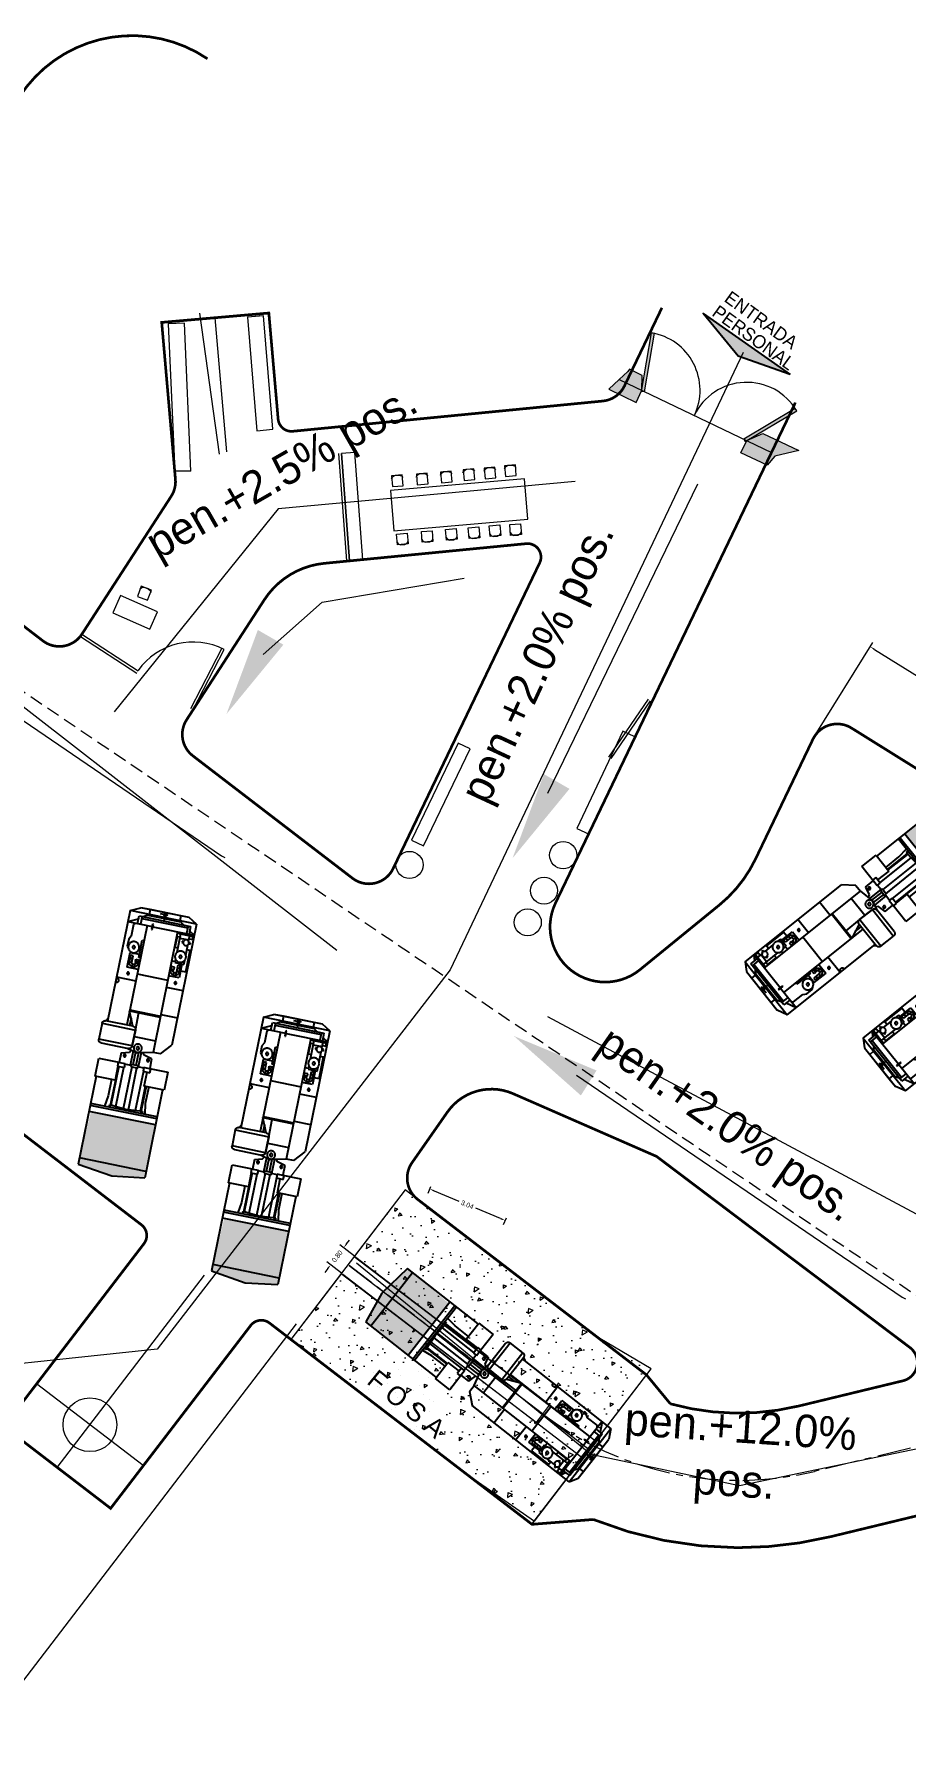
# Model space of a CAD drawing. Extents: x 10599 to 11843, y 9771 to 9967.
# Drawn here: x 10650.6 to 10683, y 9788 to 9851.8 of the extents above; entities that cross this region are included whole.
import ezdxf

# ---------------------------------------------------------------- set-up
doc = ezdxf.new("R2010")
doc.units = 0
doc.header["$MEASUREMENT"] = 0
for name, pattern in [('ACAD_ISO03W100', [30, 12, -18]), ('CENTER', [2, 1.25, -0.25, 0.25, -0.25]), ('DASHED', [0.75, 0.5, -0.25])]:
    doc.linetypes.add(name, pattern=pattern)
for name, color, linetype in [('coortxt', 7, 'Continuous'), ('PROY', 3, 'Continuous'), ('SCOOP3_5', 7, 'Continuous'), ('taller', 3, 'Continuous')]:
    doc.layers.add(name, color=color, linetype=linetype)
doc.dimstyles.get("Standard").update_dxf_attribs({"dimtxt": 0.18, "dimasz": 0.18, "dimexe": 0.18, "dimexo": 0.0625, "dimgap": 0.09, "dimtad": 0, "dimtih": 1, "dimtoh": 1, "dimdec": 4, "dimzin": 0, "dimdsep": 46, "dimtxsty": 'Standard', "dimcen": 0.09, "dimclrd": 254, "dimclre": 254, "dimadec": 0, "dimazin": 0, "dimtfac": 1, "dimtdec": 4, "dimtofl": 0, "dimtmove": 0, "dimatfit": 3, "dimfxl": 0, "dimtolj": 1, "dimtzin": 0, "dimarcsym": 0})

# ---------------------------------------------------------------- blocks, each defined once
blk = doc.blocks.new('T_301_DPLANTA')
at = {"linetype": 'ACAD_ISO03W100'}
for points in [[(-4.524, 2.154), (-4.616, 2.1)], [(-4.424, 2.254), (-4.424, 1.198), (-3.92, 1.198), (-3.92, 2.254)], [(-3.221, 1.505), (-2.779, 1.505), (-2.779, 2.134), (-3.344, 2.134), (-3.344, 1.505), (-3.337, 1.505)], [(-8.016, 2.1), (-8.171, 1.796)], [(-8.171, 0.262), (-8.171, 0.525), (-8.171, 1.492), (-8.171, 1.796)], [(-8.171, 0.262), (-8.171, 1.796)], [(-8.016, 2.1), (-4.524, 2.1)], [(-8.016, 0), (-8.016, 2.1)], [(-7.911, 0.381), (-8.016, 0.525), (-8.016, 1.492), (-7.911, 1.659)], [(-7.669, 1.791), (-7.911, 1.791), (-7.911, 0.162), (-7.669, 0.162)], [(-7.911, 1.699), (-7.669, 1.699)], [(-7.85, 1.699), (-7.85, 0.239)], [(-7.827, 1.791), (-7.823, 1.796)], [(-7.669, 2.1), (-7.823, 1.796)], [(-7.669, 2.1), (-7.669, 1.334)], [(-7.669, 1.856), (-7.615, 1.909), (-7.242, 1.909), (-7.138, 1.965), (-6.924, 1.965), (-6.867, 1.922)], [(-6.774, 1.837), (-6.763, 1.837), (-6.748, 1.794)], [(-6.28, 1.492), (-6.28, 1.837), (-6.748, 1.837), (-6.748, 1.545)], [(-6.665, 1.722), (-6.665, 1.798)], [(-6.458, 1.798), (-6.665, 1.798)], [(-6.458, 1.722), (-6.665, 1.722)], [(-6.571, 1.722), (-6.571, 1.798)], [(-6.458, 1.607), (-6.504, 1.607)], [(-6.458, 1.607), (-6.458, 1.531), (-6.504, 1.531)], [(-6.458, 1.798), (-6.458, 1.722)], [(-6.416, 1.704), (-6.331, 1.704)], [(-6.413, 1.628), (-6.33, 1.628)], [(-5.921, 2.1), (-5.921, 1.492)], [(-2.779, 2.1), (0, 2.1)], [(-2.779, 1.613), (-2.257, 1.613), (-1.922, 1.663)], [(-1.922, 0), (-1.922, 2.1)], [(-1.857, 0), (-1.857, 2.1)], [(-1.668, 0), (-1.668, 2.1)], [(-0.196, 0), (-0.196, 2.1)], [(0, 2.1), (0.151, 1.008), (0, 0)], [(-8.171, 1.492), (-8.016, 1.492)], [(-8.11, 1.167), (-8.11, 0.92)], [(-7.991, 1.532), (-7.991, 0.49)], [(-7.669, 1.492), (-4.524, 1.492)], [(-7.669, 1.307), (-7.669, 0)], [(-6.648, 1.492), (-6.648, 1.545), (-7.19, 1.545), (-7.19, 1.492)], [(-6.14, 1.492), (-6.14, 0.525)], [(-5.001, 1.492), (-5.001, 0.525)], [(-4.524, 1.298), (-4.974, 1.492)], [(-4.974, 1.492), (-4.974, 0.525)], [(-4.424, 1.198), (-4.974, 1.198)], [(-4.762, 1.4), (-4.524, 1.4)], [(-4.224, 1.198), (-4.224, 0.525)], [(-3.82, 1.332), (-3.744, 1.008)], [(-3.649, 1.492), (-3.712, 1.244), (-3.788, 1.198)], [(-3.774, 1.138), (-3.321, 1.138)], [(-3.649, 1.492), (-3.337, 1.492)], [(-3.321, 1.114), (-3.321, 1.302)], [(-3.286, 1.078), (-1.959, 1.078)], [(-3.221, 1.492), (-1.922, 1.492)], [(-3.221, 1.476), (-1.993, 1.476)], [(-1.98, 1.316), (-3.221, 1.316)], [(-1.996, 0.477), (-1.953, 1.008), (-1.996, 1.512)], [(-1.922, 1.512), (-1.996, 1.512)], [(-1.922, 1.178), (-1.968, 1.178)], [(-7.991, 1.008), (-7.911, 1.008)], [(-3.857, 0.525), (-3.744, 1.008)], [(-3.648, 0.525), (-3.712, 0.778), (-3.787, 0.824)], [(-3.773, 0.884), (-3.321, 0.884)], [(-3.755, 1.056), (-3.351, 1.056)], [(-3.754, 0.966), (-3.351, 0.966)], [(-3.337, 0.585), (-3.344, 0.585), (-3.344, -0.044), (-2.779, -0.044), (-2.779, 0.585), (-3.221, 0.585)], [(-3.321, 0.708), (-3.321, 0.889)], [(-1.96, 0.918), (-3.286, 0.918)], [(-3.221, 0.701), (-1.978, 0.701)], [(-1.991, 0.542), (-2.779, 0.542)], [(-1.97, 0.798), (-1.922, 0.798)], [(-8.171, 0.525), (-8.016, 0.525)], [(-8.016, 0), (-8.171, 0.262)], [(-8.016, 0), (-4.188, 0)], [(-7.911, 0.239), (-7.669, 0.239)], [(-7.669, 0), (-7.764, 0.162)], [(-7.669, 0.525), (-3.857, 0.525)], [(-7.626, 0.525), (-7.626, 0.073), (-7.669, 0)], [(-7.669, 0.419), (-7.034, 0.419)], [(-7.447, 0.132), (-7.669, 0.132)], [(-7.517, 0.027), (-7.669, 0.027)], [(-7.517, 0.419), (-7.517, 0.509), (-7.185, 0.509), (-7.185, 0.419)], [(-7.517, 0), (-7.517, 0.132)], [(-7.493, 0.419), (-7.493, 0.132)], [(-7.414, 0.285), (-7.414, 0.324), (-7.372, 0.324), (-7.372, 0.288)], [(-7.372, 0.112), (-7.372, 0.069), (-7.414, 0.069), (-7.414, 0.114)], [(-7.011, 0.132), (-7.33, 0.132)], [(-6.717, 0.193), (-6.506, 0.193), (-6.506, 0.027), (-7.185, 0.027)], [(-7.185, 0.132), (-7.185, 0)], [(-6.823, 0.419), (-6.717, 0.419), (-6.717, 0.132), (-6.846, 0.132)], [(-6.748, 0.525), (-6.748, 0.419)], [(-6.717, 0.193), (-6.28, 0.193), (-6.28, 0.525)], [(-6.665, 0.3), (-6.665, 0.224)], [(-6.458, 0.3), (-6.665, 0.3)], [(-6.458, 0.224), (-6.665, 0.224)], [(-6.571, 0.3), (-6.571, 0.224)], [(-6.458, 0.416), (-6.458, 0.491), (-6.504, 0.491)], [(-6.458, 0.416), (-6.504, 0.416)], [(-6.458, 0.224), (-6.458, 0.3)], [(-6.416, 0.319), (-6.331, 0.319)], [(-6.413, 0.394), (-6.33, 0.394)], [(-5.921, 0.525), (-5.921, 0)], [(-5.056, 0.525), (-5.056, 0)], [(-3.857, 0.292), (-4.188, 0)], [(-3.857, 0.292), (-3.857, 0.525)], [(-3.648, 0.525), (-3.344, 0.525)], [(-2.779, 0.525), (-1.922, 0.525)], [(-2.779, 0.441), (-2.257, 0.441), (-1.922, 0.391)], [(-2.779, 0), (0, 0)], [(-1.996, 0.477), (-1.922, 0.477)]]:
    blk.add_lwpolyline(points, dxfattribs=at)
blk.add_lwpolyline([(-4.424, 2.254), (-3.92, 2.254, -0.414214), (-3.82, 2.154), (-3.82, 1.298, -0.414214), (-3.92, 1.198), (-4.424, 1.198, -0.414214), (-4.524, 1.298), (-4.524, 2.154, -0.414214)], format="xyb", close=True, dxfattribs=at)
for points in [[(-6.573, 1.519), (-6.504, 1.519), (-6.504, 1.623), (-6.573, 1.623)], [(-7.74, 1.334), (-7.576, 1.334), (-7.576, 1.307), (-7.74, 1.307)], [(-3.351, 1.114), (-3.286, 1.114), (-3.286, 0.889), (-3.351, 0.889)], [(-3.337, 1.519), (-3.221, 1.519), (-3.221, 1.302), (-3.337, 1.302)], [(-3.337, 0.708), (-3.221, 0.708), (-3.221, 0.491), (-3.337, 0.491)], [(-6.573, 0.504), (-6.504, 0.504), (-6.504, 0.4), (-6.573, 0.4)]]:
    blk.add_lwpolyline(points, close=True, dxfattribs=at)
for centre, radius in [((-6.929, 1.761), 0.172), ((-6.929, 1.761), 0.0413), ((-6.099, 1.771), 0.0355), ((-3.887, 1.011), 0.127), ((-3.583, 1.366), 0.0385), ((-8.11, 1.008), 0.0478), ((-3.887, 1.011), 0.0449), ((-3.583, 0.628), 0.0385), ((-7.388, 0.2), 0.0892), ((-6.929, 0.283), 0.172), ((-6.929, 0.283), 0.0413), ((-6.099, 0.273), 0.0355)]:
    blk.add_circle(centre, radius, dxfattribs=at)
for centre, radius, start, end in [((-6.458, 1.664), 0.134, 270, 90), ((-6.458, 1.664), 0.0579, 270, 90), ((-5.813, 2.082), 0.0674, 164.5197, 15.4803), ((-6.458, 0.358), 0.134, 270, 90), ((-6.458, 0.358), 0.0579, 270, 90)]:
    blk.add_arc(centre, radius, start, end, dxfattribs=at)
blk = doc.blocks.new('A$C0D015AC2')
blk.add_hatch(color=40).paths.add_polyline_path([(8.09, 2.989), (6.441, 2.809), (6.693, 0.802), (8.335, 0.926), (8.355, 2.02)])
at = {"layer": 'SCOOP3_5', "linetype": 'ACAD_ISO03W100', "xscale": -1, "rotation": 186.7104910554843}
blk.add_blockref('T_301_DPLANTA', (8.084, 3.022, -400), dxfattribs=at)
blk = doc.blocks.new('TEMP')
at = {"rotation": 327.7301603112198}
blk.add_blockref('A$C0D015AC2', (12675.032, 9535.624), dxfattribs=at)
blk = doc.blocks.new('SILLA')
at = {"layer": 'taller', "color": 0, "linetype": 'Continuous', "lineweight": 0, "flags": 128}
for points in [[(10654.907, 9836.431), (10654.948, 9836.504), (10655.035, 9836.549), (10655.196, 9836.55), (10655.292, 9836.51), (10655.335, 9836.448)], [(10654.912, 9836.429), (10654.951, 9836.5), (10655.036, 9836.544), (10655.195, 9836.545), (10655.289, 9836.506), (10655.331, 9836.445)]]:
    blk.add_lwpolyline(points, dxfattribs=at)
blk.add_lwpolyline([(10654.921, 9836.139), (10655.321, 9836.139), (10655.321, 9836.539), (10654.921, 9836.539)], close=True, dxfattribs=at)
blk = doc.blocks.new('*D9')
at = {"layer": 'taller', "color": 254, "linetype": 'Continuous', "lineweight": 0, "transparency": 16777216}
for p, q in [((10645.748, 9815.089), (10633.617, 9799.259)), ((10660.377, 9803.878), (10648.247, 9788.048)), ((10633.87, 9799.292), (10638.783, 9795.528)), ((10648.213, 9788.301), (10641.852, 9793.176))]:
    blk.add_line(p, q, dxfattribs=at)
for points in [[(10633.888, 9799.316), (10633.852, 9799.269), (10633.727, 9799.402)], [(10648.232, 9788.324), (10648.195, 9788.277), (10648.356, 9788.191)]]:
    blk.add_solid(points, dxfattribs=at)
at = {"layer": 'taller', "color": 0, "linetype": 'Continuous', "lineweight": 0, "transparency": 16777216, "insert": (10640.317, 9794.352), "char_height": 1, "attachment_point": 5, "rotation": 322.536}
blk.add_mtext('\\A1;18.43', dxfattribs=at)
blk = doc.blocks.new('*D11')
at = {"layer": 'taller', "color": 254, "linetype": 'Continuous', "lineweight": 0, "transparency": 16777216}
for p, q in [((10679.683, 9825.757), (10681.825, 9829.196)), ((10681.883, 9828.948), (10687.624, 9825.372)), ((10696.638, 9819.758), (10690.897, 9823.334)), ((10694.744, 9816.376), (10696.886, 9819.815))]:
    blk.add_line(p, q, dxfattribs=at)
for points in [[(10681.899, 9828.973), (10681.867, 9828.922), (10681.73, 9829.043)], [(10696.654, 9819.783), (10696.623, 9819.732), (10696.791, 9819.663)]]:
    blk.add_solid(points, dxfattribs=at)
at = {"layer": 'taller', "color": 0, "linetype": 'Continuous', "lineweight": 0, "transparency": 16777216, "insert": (10689.261, 9824.353), "char_height": 1, "attachment_point": 5, "rotation": 328.08447}
blk.add_mtext('\\A1;17.74', dxfattribs=at)
blk = doc.blocks.new('*D14')
at = {"layer": 'taller', "color": 254, "linetype": 'Continuous', "lineweight": 0, "transparency": 16777216}
for p, q in [((10665.375, 9808.973), (10665.271, 9808.724)), ((10665.506, 9808.82), (10666.424, 9808.438)), ((10667.981, 9807.789), (10667.062, 9808.172)), ((10668.182, 9807.803), (10668.077, 9807.554))]:
    blk.add_line(p, q, dxfattribs=at)
for points in [[(10665.518, 9808.848), (10665.494, 9808.793), (10665.34, 9808.89)], [(10667.992, 9807.817), (10667.969, 9807.761), (10668.147, 9807.72)]]:
    blk.add_solid(points, dxfattribs=at)
at = {"layer": 'taller', "color": 0, "linetype": 'Continuous', "lineweight": 0, "transparency": 16777216, "insert": (10666.743, 9808.305), "char_height": 0.18, "attachment_point": 5, "rotation": 337.37135}
blk.add_mtext('\\A1;3.04', dxfattribs=at)
blk = doc.blocks.new('*D15')
at = {"layer": 'taller', "color": 254, "linetype": 'Continuous', "lineweight": 0, "transparency": 16777216}
for p, q in [((10662.252, 9806.849), (10662.361, 9806.992)), ((10662.546, 9806.397), (10661.999, 9806.815)), ((10661.547, 9805.928), (10661.437, 9805.785)), ((10662.06, 9805.762), (10661.513, 9806.18))]:
    blk.add_line(p, q, dxfattribs=at)
for points in [[(10662.228, 9806.867), (10662.276, 9806.83), (10662.142, 9806.706)], [(10661.523, 9805.946), (10661.57, 9805.909), (10661.656, 9806.071)]]:
    blk.add_solid(points, dxfattribs=at)
at = {"layer": 'taller', "color": 0, "linetype": 'Continuous', "lineweight": 0, "transparency": 16777216, "insert": (10661.899, 9806.388), "char_height": 0.18, "attachment_point": 5, "rotation": 52.5613}
blk.add_mtext('\\A1;0.80', dxfattribs=at)

msp = doc.modelspace()

# ---------------------------------------------------------------- hatches: boundary and pattern name
at = {"layer": 'coortxt', "linetype": 'Continuous', "lineweight": 0}
h = msp.add_hatch(dxfattribs=at)
h.set_pattern_fill('AR-CONC', color=8, scale=0.2, angle=40.12391, style=0)
h.set_pattern_definition([(217.0141295, (23233.7886, 17070.4753), (-1.36963108, 0.44464673), [0.15, -1.65]), (162.01413, (23233.7886, 17070.4753), (-0.06764566, -1.52826824), [0.12, -1.32]), (267.46553, (23233.6745, 17070.5124), (-1.43727757, -1.08362039), [0.12748038, -1.40228422]), (213.19833, (23233.6987, 17070.0855), (-2.005506, 0.802213), [0.225, -2.475]), (263.64973, (23233.5316, 17070.1524), (-2.2593079, -1.47835307), [0.19122058, -2.103426]), (158.19833, (23233.6987, 17070.0855), (-2.25930675, -1.47835483), [0.18, -1.98]), (188.0141295, (23233.5263, 17070.2279), (-0.98233732, 1.05290711), [0.15, -1.65]), (133.01413, (23233.5263, 17070.2279), (-0.80008337, -1.30385826), [0.12, -1.32]), (238.46553, (23233.4444, 17070.3157), (-1.78242087, -0.25094975), [0.12748038, -1.40228422]), (204.5141295, (23233.7886, 17070.4753), (-0.17330741, -0.643295625), [0, -1.304, 0, -1.34, 0, -1.325]), (174.5141295, (23233.7886, 17070.4753), (-0.68994045, -0.650420554), [0, -0.764, 0, -1.274, 0, -0.505]), (134.5141295, (23234.2232, 17070.3751), (-1.030203754, 0.283867378), [0, -0.5, 0, -1.56, 0, -2.07]), (124.5141295, (23234.4181, 17070.3301), (-1.181532294, 0.06700672), [0, -0.65, 0, -1.036, 0, -1.47])])
h.paths.add_polyline_path([(10664.435, 9808.855), (10662.534, 9806.374), (10669.783, 9800.851), (10669.298, 9800.214), (10662.047, 9805.739), (10660.177, 9803.299), (10666.581, 9798.391), (10669.24, 9796.548), (10673.578, 9802.208), (10671.675, 9803.327)])
at = {"layer": 'PROY'}
msp.add_hatch(color=7, dxfattribs=at).paths.add_polyline_path([(10678.747, 9839.162), (10676.813, 9839.842), (10675.515, 9841.429)])
at = {"layer": 'taller', "linetype": 'Continuous', "lineweight": 0}
h = msp.add_hatch(color=7, dxfattribs=at)
h.dxf.hatch_style = 1
h.paths.add_polyline_path([(10673.694, 9840.694), (10673.324, 9838.516), (10673.225, 9838.533), (10673.596, 9840.713)])
h = msp.add_hatch(color=5, dxfattribs=at)
h.dxf.hatch_style = 1
h.paths.add_polyline_path([(10673.017, 9838.128), (10673.233, 9838.579), (10673.241, 9839.13), (10672.768, 9839.356), (10672.715, 9839.279), (10672.394, 9838.982), (10671.999, 9838.617)])
h = msp.add_hatch(color=7, dxfattribs=at)
h.dxf.hatch_style = 1
h.paths.add_polyline_path([(10678.941, 9837.902), (10677.028, 9836.759), (10677.079, 9836.673), (10678.995, 9837.817)])
h = msp.add_hatch(color=5, dxfattribs=at)
h.dxf.hatch_style = 1
h.paths.add_polyline_path([(10676.92, 9836.256), (10677.136, 9836.707), (10677.738, 9836.973), (10679.066, 9836.336), (10678.174, 9836.134), (10677.889, 9835.791)])

# ---------------------------------------------------------------- linework, layer by layer
at = {"color": 3, "linetype": 'DASHED', "lineweight": 0}
msp.add_lwpolyline([(10657.076, 9850.898, 0.1, 0.1, 0.44695), (10649.848, 9849.089, 0.1, 0.1, 0.000138), (10649.847, 9849.087, 0.1, 0.1, 0), (10648.194, 9845.952, 0.1, 0.1, 0), (10646.087, 9836.663, 0.1, 0.1, 0.292966), (10647.922, 9831.588, 0.1, 0.1, 0), (10650.957, 9829.262, 0.1, 0.1, 0.437468), (10652.405, 9829.512, 0.1, 0.1, 0), (10654.996, 9833.509, 0.1, 0.1, 0), (10655.727, 9834.637, 0.1, 0.1, 0.167127), (10655.884, 9835.268, 0.1, 0.1, 0), (10655.374, 9841.1, 0.1, 0.1, 0), (10659.359, 9841.448, 0.1, 0.1, 0), (10659.704, 9837.507, 0.1, 0.1, 0.417115), (10660.25, 9837.053, 0.1, 0.1, 0), (10660.933, 9837.12, 0.1, 0.1, 0), (10671.783, 9838.177, 0.1, 0.1, 0.262387), (10672.587, 9838.74, 0.1, 0.1, 0), (10673.98, 9841.644, 0, 0, 0)], format="xyseb", dxfattribs=at)
at = {"color": 3, "linetype": 'DASHED', "lineweight": 0, "const_width": 0.1}
for points in [[(10694.756, 9808.038), (10693.316, 9807.157, -0.897359), (10689.867, 9811.634), (10694.576, 9816.151, 0.479947), (10694.391, 9817.701), (10684.035, 9824.151), (10681.028, 9826.024, 0.44675), (10679.597, 9825.608), (10677.462, 9821.156, -0.110501), (10676.111, 9819.441), (10673.162, 9817.04, -0.800989), (10670.02, 9819.515), (10678.942, 9838.114)], [(10637.102, 9835.38), (10632.922, 9827.301, 0.363417), (10633.762, 9823.541), (10639.838, 9818.885, 0.414214), (10641.24, 9819.07), (10644.609, 9823.467, -1), (10649.372, 9819.817), (10646.003, 9815.421, 0.414214), (10646.188, 9814.019), (10649.979, 9811.114), (10654.621, 9807.557, -0.414214), (10654.713, 9806.856), (10649.505, 9800.059), (10653.474, 9797.018), (10658.682, 9803.814, -0.414214), (10659.383, 9803.907), (10669.146, 9796.425), (10671.428, 9796.605, 0.095021), (10676.788, 9795.557, 0.060275), (10680.248, 9795.964), (10685.753, 9797.295, 0.031367), (10687.49, 9797.832)]]:
    msp.add_lwpolyline(points, format="xyb", dxfattribs=at)
for points in [[(10668.933, 9832.876), (10661.418, 9832.144, 0.228485), (10659.191, 9830.79), (10656.3, 9826.329, 0.391336), (10656.531, 9824.991), (10662.472, 9820.438, 0.476115), (10663.982, 9820.799), (10668.018, 9829.213), (10669.432, 9832.162, 0.5843)], [(10682.944, 9801.76, 0.633386), (10683.201, 9802.999), (10673.78, 9810.1), (10668.44, 9812.434, 0.357234), (10666, 9811.748), (10664.685, 9809.868, 0.40152), (10664.896, 9808.501), (10673.404, 9801.981), (10674.292, 9800.905, 0.127886), (10679.073, 9800.823)]]:
    msp.add_lwpolyline(points, format="xyb", close=True, dxfattribs=at)
at = {"color": 9, "linetype": 'CENTER', "lineweight": 0}
msp.add_lwpolyline([(10695.284, 9805.428), (10688.821, 9801.286, -0.083376), (10685.166, 9799.725), (10679.66, 9798.394, -0.226539), (10669.541, 9800.533), (10662.352, 9806.041)], format="xyb", dxfattribs=at)
at = {"layer": 'coortxt', "color": 8, "linetype": 'Continuous', "lineweight": 0}
for points in [[(10664.435, 9808.855), (10660.177, 9803.299)], [(10664.435, 9808.855), (10662.534, 9806.374), (10669.783, 9800.851), (10669.298, 9800.214), (10662.047, 9805.739), (10660.177, 9803.299), (10666.581, 9798.391), (10669.24, 9796.548), (10673.578, 9802.208), (10671.675, 9803.327), (10664.435, 9808.855)], [(10669.783, 9800.851), (10662.534, 9806.374)], [(10669.298, 9800.214), (10662.047, 9805.739)], [(10669.541, 9800.533), (10669.541, 9800.533)]]:
    msp.add_lwpolyline(points, dxfattribs=at)
at = {"layer": 'PROY', "color": 7}
msp.add_lwpolyline([(10678.747, 9839.162), (10676.813, 9839.842), (10675.515, 9841.429), (10678.747, 9839.162)], dxfattribs=at)
at = {"layer": 'taller', "color": 1, "linetype": 'Continuous', "lineweight": 0, "flags": 128}
for points in [[(10657.525, 9836.208), (10656.798, 9841.438)], [(10677.004, 9839.985), (10666.101, 9817.031), (10655.199, 9802.939), (10645.604, 9801.922)], [(10670.753, 9835.191), (10659.705, 9834.174), (10653.6, 9826.619)], [(10661.886, 9817.757), (10643.714, 9831.849)], [(10706.369, 9815.869), (10701.862, 9811.946), (10697.211, 9806.571), (10691.687, 9802.067), (10684.563, 9799.452), (10676.859, 9797.854), (10671.335, 9799.016), (10662.613, 9806.135)], [(10688.198, 9805.408), (10669.736, 9815.287)]]:
    msp.add_lwpolyline(points, dxfattribs=at)
at = {"layer": 'taller', "color": 0, "linetype": 'Continuous', "lineweight": 0, "flags": 128}
for points in [[(10656.463, 9835.574), (10656.217, 9841.069), (10655.617, 9841.042), (10655.863, 9835.566)], [(10657.802, 9836.293), (10657.366, 9841.274)], [(10659.507, 9837.131), (10659.157, 9841.345), (10658.559, 9841.296), (10658.91, 9837.066)], [(10678.942, 9838.114), (10670.02, 9819.515)], [(10658.91, 9837.066), (10659.507, 9837.131)], [(10662.257, 9832.233), (10661.964, 9836.222)], [(10662.357, 9832.24), (10662.063, 9836.23)], [(10656.463, 9835.574), (10655.863, 9835.566)], [(10669.739, 9823.608), (10675.309, 9835.104)], [(10659.152, 9828.752), (10661.346, 9830.7), (10666.626, 9831.593)], [(10645.48, 9829.52), (10657.592, 9821.278), (10657.72, 9821.215)], [(10652.35, 9829.428), (10654.448, 9828.068)], [(10652.405, 9829.512), (10654.502, 9828.152)], [(10656.457, 9826.754), (10657.612, 9828.984)], [(10656.546, 9826.708), (10657.702, 9828.939)], [(10673.462, 9827.094), (10671.997, 9824.944)], [(10673.545, 9827.037), (10672.079, 9824.888)], [(10670.801, 9813.115), (10682.913, 9804.874), (10683.041, 9804.81)], [(10651.489, 9798.539), (10656.964, 9805.682)], [(10654.69, 9798.606), (10650.722, 9801.647)]]:
    msp.add_lwpolyline(points, dxfattribs=at)
for points in [[(10673.694, 9840.694), (10673.324, 9838.516), (10673.225, 9838.533), (10673.596, 9840.713)], [(10678.941, 9837.902), (10677.028, 9836.759), (10677.079, 9836.673), (10678.995, 9837.817)], [(10662.855, 9832.277), (10662.562, 9836.266), (10662.063, 9836.23), (10662.357, 9832.24)], [(10664.01, 9833.358), (10668.991, 9833.789), (10668.862, 9835.284), (10663.881, 9834.853)], [(10653.561, 9830.303), (10654.934, 9829.699), (10655.216, 9830.34), (10653.843, 9830.944)], [(10665.113, 9821.641), (10666.85, 9825.245), (10666.399, 9825.462), (10664.662, 9821.859)], [(10671.273, 9822.074), (10672.973, 9825.694), (10672.521, 9825.907), (10670.82, 9822.287)]]:
    msp.add_lwpolyline(points, close=True, dxfattribs=at)
at = {"layer": 'taller', "color": 5, "linetype": 'Continuous', "lineweight": 0, "flags": 128}
for points in [[(10673.017, 9838.128), (10673.233, 9838.579), (10673.241, 9839.13), (10672.768, 9839.356), (10672.715, 9839.279), (10672.394, 9838.982), (10671.999, 9838.617)], [(10676.92, 9836.256), (10677.136, 9836.707), (10677.738, 9836.973), (10679.066, 9836.336), (10678.174, 9836.134), (10677.889, 9835.791)]]:
    msp.add_lwpolyline(points, close=True, dxfattribs=at)
msp.add_lwpolyline([(10672.394, 9838.982), (10678.055, 9836.266)], dxfattribs=at)
at = {"layer": 'taller', "color": 0, "linetype": 'DASHED', "lineweight": 0, "flags": 128}
msp.add_lwpolyline([(10688.821, 9801.286), (10637.166, 9836.196)], dxfattribs=at)
at = {"layer": 'taller', "color": 7, "linetype": 'Continuous', "lineweight": 0, "flags": 128}
for points in [[(10662.596, 9806.359), (10671.452, 9799.578)], [(10662.109, 9805.724), (10670.965, 9798.943)], [(10662.352, 9806.041), (10671.208, 9799.261)]]:
    msp.add_lwpolyline(points, dxfattribs=at)
at = {"layer": 'taller', "linetype": 'Continuous', "lineweight": 0, "flags": 128}
msp.add_lwpolyline([(10669.146, 9796.425), (10673.578, 9802.208)], dxfattribs=at)
at = {"layer": 'taller', "color": 0, "linetype": 'Continuous', "lineweight": 0}
for centre, radius in [((10670.308, 9821.298), 0.505), ((10664.592, 9820.934), 0.505), ((10669.594, 9819.978), 0.505), ((10668.987, 9818.8), 0.505), ((10652.706, 9800.126), 1)]:
    msp.add_circle(centre, radius, dxfattribs=at)
at = {"layer": 'taller', "color": 5, "linetype": 'Continuous', "lineweight": 0}
for centre, start, end in [((10673.233, 9838.579), 334.37525, 80.3393), ((10677.136, 9836.707), 30.84991, 154.37525)]:
    msp.add_arc(centre, 2.165, start, end, dxfattribs=at)
at = {"layer": 'taller', "color": 0, "linetype": 'Continuous', "lineweight": 0}
msp.add_arc((10656.546, 9826.708), 2.513, 62.60583, 144.76682, dxfattribs=at)
for points in [[(10658.95, 9829.668), (10659.9, 9829.12), (10657.783, 9826.544)], [(10669.591, 9824.309), (10670.541, 9823.762), (10668.425, 9821.186)], [(10671.548, 9813.294), (10670.965, 9812.365), (10668.471, 9814.577)]]:
    msp.add_solid(points, dxfattribs=at)

# ---------------------------------------------------------------- block references
at = {"layer": 'PROY', "color": 2, "xscale": 1.2, "yscale": 1.2, "zscale": 1.2}
for p, rotation in [((14364.525, -8858.201, 480), 64.21232475987787), ((14368.917, -8861.032, 480), 64.21232475987787), ((-4131.297, 21805.766, 480), 284.0150139416878), ((-4126.339, 21801.801, 480), 284.0150139416878), ((28008.093, 17658.143), 167.4306022671544)]:
    msp.add_blockref('TEMP', p, dxfattribs=dict(at, rotation=rotation))
at = {"layer": 'taller', "color": 0, "linetype": 'Continuous', "lineweight": 0}
for p, rotation in [((898.813, -882.374), 4.942790776571534), ((899.597, -882.315), 4.942790776571534), ((900.358, -882.228), 4.942790776571534), ((896.152, -882.604), 4.942790776571534), ((897.075, -882.538), 4.942790776571534), ((897.971, -882.464), 4.942790776571534), ((-2755.726, 4313.356), 339.6526768287866)]:
    msp.add_blockref('SILLA', p, dxfattribs=dict(at, rotation=rotation))
at = {"layer": 'taller', "color": 0, "linetype": 'Continuous', "lineweight": 0, "xscale": -1, "rotation": 184.9427907765715}
for p in [(-798.679, 18714.753), (-797.758, 18714.846), (-796.863, 18714.928), (-796.017, 18714.984), (-795.235, 18715.06), (-794.471, 18715.104)]:
    msp.add_blockref('SILLA', p, dxfattribs=at)

# ---------------------------------------------------------------- texts
for s, height, rotation, p in [('ENTRADA', 0.49, 324.16978, (10676.259, 9841.906, 257.457)), ('PERSONAL', 0.49, 324.16978, (10675.804, 9841.379, 257.457)), ('F O S A', 0.7, 320.79421, (10662.965, 9801.683))]:
    msp.add_text(s, height=height, rotation=rotation).set_placement(p)
at = {"layer": 'taller', "color": 0, "linetype": 'Continuous', "lineweight": 0, "attachment_point": 1}
for s, insert, char_height, width, rotation in [('pen.+2.5% pos.', (10654.641, 9833.3), 1.20463, 17.72828, 29.76302), ('pen.+2.0% pos.', (10666.406, 9823.627), 1.20463, 17.72828, 65.07835), ('pen.+2.0% pos.', (10672.16, 9815.043), 1.20463, 17.72828, 324.99291), ('pen.+12.0%\\P      pos.', (10672.642, 9800.951), 1.2046, 14.74331, 356.15971)]:
    msp.add_mtext(s, dxfattribs=dict(at, insert=insert, char_height=char_height, width=width, rotation=rotation))

# ---------------------------------------------------------------- dimensions: what is measured, and where the dimension line sits
at = {"layer": 'taller', "color": 0, "linetype": 'Continuous', "lineweight": 0}
dim = msp.add_aligned_dim(p1=(10679.65, 9825.704), p2=(10694.711, 9816.323), distance=3.934, dimstyle='Standard', override={"dimtxt": 1, "dimtih": 0, "dimtoh": 0, "dimdec": 2, "dimdsep": 0, "dimaunit": 1, "dimadec": 3, "dimtdec": 2, "dimlwd": 0, "dimlwe": 0}, dxfattribs=at)
dim.commit()
dim.dimension.update_dxf_attribs({"geometry": '*D11', "text_midpoint": (10689.261, 9824.353)})
dim = msp.add_linear_dim(base=(10648.356, 9788.191), p1=(10645.786, 9815.138), p2=(10660.415, 9803.928), angle=322.536, dimstyle='Standard', override={"dimtxt": 1, "dimtih": 0, "dimtoh": 0, "dimdec": 2, "dimdsep": 0, "dimaunit": 1, "dimadec": 3, "dimtdec": 2, "dimlwd": 0, "dimlwe": 0}, dxfattribs=at)
dim.commit()
dim.dimension.update_dxf_attribs({"geometry": '*D9', "text_midpoint": (10640.317, 9794.352), "dimtype": 161})
at = {"layer": 'taller', "color": 7, "linetype": 'Continuous', "lineweight": 0}
for p1, p2, distance, picture, middle in [((10665.399, 9809.031), (10668.206, 9807.861), -0.153, '*D14', (10666.743, 9808.305)), ((10662.109, 9805.724), (10662.596, 9806.359), 0.571, '*D15', (10661.899, 9806.388))]:
    dim = msp.add_aligned_dim(p1=p1, p2=p2, distance=distance, dimstyle='Standard', override={"dimtih": 0, "dimtoh": 0, "dimdec": 2, "dimdsep": 0, "dimaunit": 1, "dimadec": 3, "dimtdec": 2, "dimlwd": 0, "dimlwe": 0}, dxfattribs=at)
    dim.commit()
    dim.dimension.update_dxf_attribs({"geometry": picture, "text_midpoint": middle})

doc.saveas('drawing.dxf')
